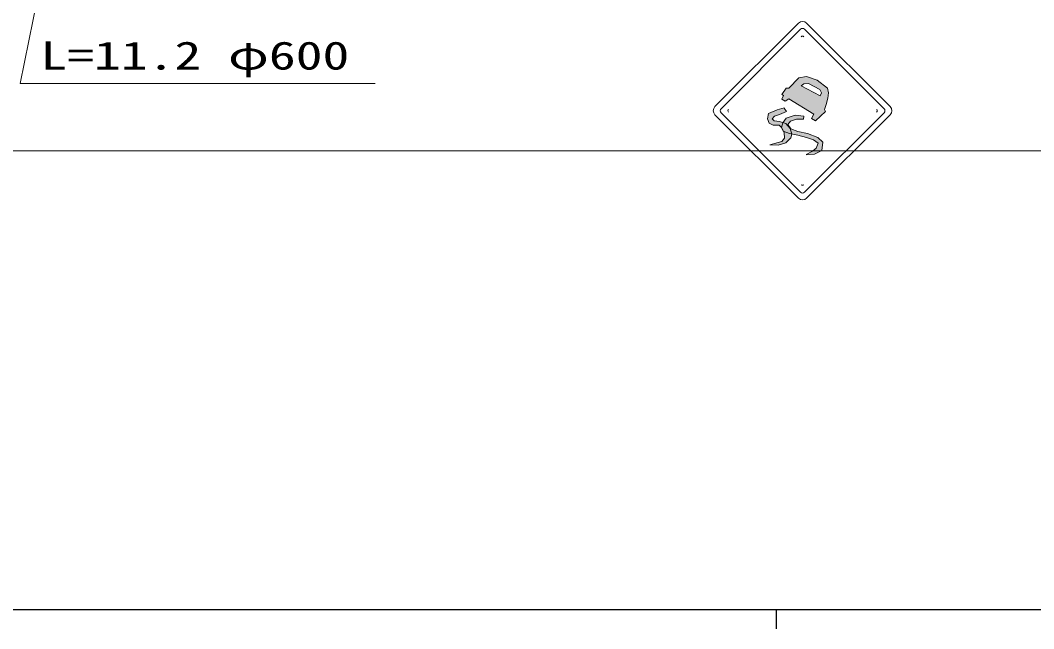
# Model space of a CAD drawing. Units: millimetres, scale not verified. Extents: x 69658 to 709658, y 3642 to 363642.
# Drawn here: x 158308 to 211058, y 187642 to 219338 of the extents above; entities that cross this region are included whole.
import ezdxf
from ezdxf.enums import TextEntityAlignment as Align

# ---------------------------------------------------------------- set-up
doc = ezdxf.new("R2010")
doc.units = ezdxf.units.MM
doc.header["$LTSCALE"] = 1000
for name, color, linetype, lineweight in [('M-TTL-BAND', 7, 'Continuous', 25), ('S-BGD', 1, 'Continuous', 13), ('S-BGD-HTXT', 6, 'Continuous', 13)]:
    doc.layers.add(name, color=color, linetype=linetype, lineweight=lineweight)
doc.styles.add('ＭＳ ゴシック', font='')
doc.styles.get('ＭＳ ゴシック').set_extended_font_data('MS Gothic')

msp = doc.modelspace()

# ---------------------------------------------------------------- hatches: boundary and pattern name
at = {"layer": 'S-BGD'}
for points in [[(199699, 214096), (199492, 214225), (199613, 214450), (198309, 215253), (198128, 215132), (197955, 215236), (198033, 215417), (197954, 215466), (198171, 215805), (198318, 215797), (198836, 216332), (198956, 215919), (199949, 215408), (200010, 215555), (199932, 215728), (199336, 216047), (199086, 216030), (198956, 215919), (198836, 216332), (199233, 216410), (199794, 216220), (200321, 215797), (200372, 215555), (200338, 215279), (200252, 214951), (200165, 214692), (200226, 214588)], [(199206, 212332), (199646, 212361), (200035, 212560), (200086, 212992), (199822, 213235), (199279, 213433), (198780, 213535), (198384, 213697), (198252, 213902), (198406, 214078), (198714, 214188), (199067, 214188), (199096, 214342), (198648, 214401), (198179, 214232), (197995, 213990), (197834, 214056), (197548, 214100), (197445, 214210), (197562, 214335), (197834, 214431), (198186, 214585), (198076, 214761), (197709, 214665), (197254, 214489), (197196, 214210), (197291, 213976), (197489, 213880), (197812, 213873), (197937, 213748), (198025, 213557), (198069, 213491), (198083, 213198), (197944, 213014), (197570, 212926), (197328, 212846), (197761, 212838), (198157, 212948), (198414, 213213), (198465, 213411), (198773, 213359), (199235, 213235), (199602, 213102), (199844, 212934), (199727, 212684), (199543, 212523), (199206, 212354)]]:
    msp.add_hatch(color=256, dxfattribs=at).paths.add_polyline_path(points)

# ---------------------------------------------------------------- linework, layer by layer
at = {"layer": 'M-TTL-BAND'}
for p, q in [((69658, 188642), (608658, 188642)), ((197658, 188642), (197658, 187642))]:
    msp.add_line(p, q, dxfattribs=at)
at = {"layer": 'S-BGD'}
for p, q in [((198815, 219187), (194466, 214838)), ((199239, 219187), (203588, 214838)), ((194784, 214732), (198921, 218869)), ((199133, 218869), (203270, 214732)), ((198318, 215797), (198836, 216332)), ((198836, 216332), (199233, 216410)), ((199233, 216410), (199794, 216220)), ((197954, 215466), (198171, 215805)), ((198171, 215805), (198318, 215797)), ((198956, 215919), (199086, 216030)), ((199949, 215408), (198956, 215919)), ((199086, 216030), (199336, 216047)), ((199336, 216047), (199932, 215728)), ((199794, 216220), (200321, 215797)), ((200321, 215797), (200372, 215555)), ((198033, 215417), (197954, 215466)), ((197955, 215236), (198033, 215417)), ((198128, 215132), (197955, 215236)), ((198309, 215253), (198128, 215132)), ((199613, 214450), (198309, 215253)), ((199932, 215728), (200010, 215555)), ((200010, 215555), (199949, 215408)), ((200338, 215279), (200252, 214951)), ((200372, 215555), (200338, 215279)), ((198061, 214768), (197709, 214665)), ((198186, 214585), (198076, 214761)), ((200252, 214951), (200165, 214692)), ((194466, 214414), (198815, 210065)), ((198921, 210383), (194784, 214520)), ((197254, 214489), (197196, 214210)), ((197196, 214210), (197291, 213976)), ((197709, 214665), (197254, 214489)), ((197445, 214210), (197562, 214335)), ((197548, 214100), (197445, 214210)), ((197562, 214335), (197834, 214431)), ((197834, 214431), (198186, 214585)), ((198179, 214232), (197995, 213990)), ((198648, 214401), (198179, 214232)), ((198406, 214078), (198714, 214188)), ((199096, 214342), (198648, 214401)), ((198714, 214188), (199067, 214188)), ((199067, 214188), (199096, 214342)), ((203270, 214520), (199133, 210383)), ((203588, 214414), (199239, 210065)), ((199492, 214225), (199613, 214450)), ((199699, 214096), (199492, 214225)), ((200226, 214588), (199699, 214096)), ((200165, 214692), (200226, 214588)), ((197291, 213976), (197489, 213880)), ((197489, 213880), (197812, 213873)), ((197834, 214056), (197548, 214100)), ((197812, 213873), (197937, 213748)), ((198157, 213961), (197834, 214056)), ((197995, 213990), (197929, 213748)), ((197929, 213748), (198025, 213557)), ((197937, 213748), (198069, 213491)), ((198384, 213697), (198157, 213961)), ((198252, 213902), (198406, 214078)), ((198414, 213675), (198252, 213902)), ((198465, 213411), (198384, 213697)), ((198780, 213535), (198414, 213675)), ((198083, 213198), (197944, 213014)), ((198025, 213557), (198348, 213440)), ((198069, 213491), (198083, 213198)), ((198157, 212948), (198414, 213213)), ((198348, 213440), (198773, 213359)), ((198414, 213213), (198465, 213411)), ((198773, 213359), (199235, 213235)), ((199279, 213433), (198780, 213535)), ((199235, 213235), (199602, 213102)), ((199822, 213235), (199279, 213433)), ((200086, 212992), (199822, 213235)), ((197570, 212926), (197328, 212846)), ((197328, 212846), (197761, 212838)), ((197944, 213014), (197570, 212926)), ((197761, 212838), (198157, 212948)), ((199727, 212684), (199543, 212523)), ((199602, 213102), (199844, 212934)), ((199844, 212934), (199727, 212684)), ((200035, 212560), (200086, 212992)), ((199543, 212523), (199206, 212354)), ((199206, 212332), (199646, 212361)), ((199646, 212361), (200035, 212560))]:
    msp.add_line(p, q, dxfattribs=at)
for centre, radius, start, end in [((199027, 218975), 300, 45, 135), ((199027, 218763), 150, 45, 135), ((199027, 218409), 100, 45, 135), ((194678, 214626), 300, 135, 225), ((194891, 214626), 150, 135, 225), ((195244, 214626), 100, 135, 225), ((202810, 214626), 100, 315, 45), ((203164, 214626), 150, 315, 45), ((203376, 214626), 300, 315, 45), ((199027, 210843), 100, 225, 315), ((199027, 210277), 300, 225, 315), ((199027, 210490), 150, 225, 315)]:
    msp.add_arc(centre, radius, start, end, dxfattribs=at)
at = {"layer": 'S-BGD-HTXT'}
for p, q in [((163119, 240082), (158310, 216036)), ((158310, 216036), (176788, 216036)), ((116844, 212545), (218397, 212545))]:
    msp.add_line(p, q, dxfattribs=at)

# ---------------------------------------------------------------- texts
at = {"layer": 'S-BGD-HTXT', "style": 'ＭＳ ゴシック', "width": 1.4}
msp.add_text('L=11.2 φ600', height=1466, dxfattribs=at).set_placement((159352, 216329), align=Align.BOTTOM_LEFT)

doc.saveas('drawing.dxf')
